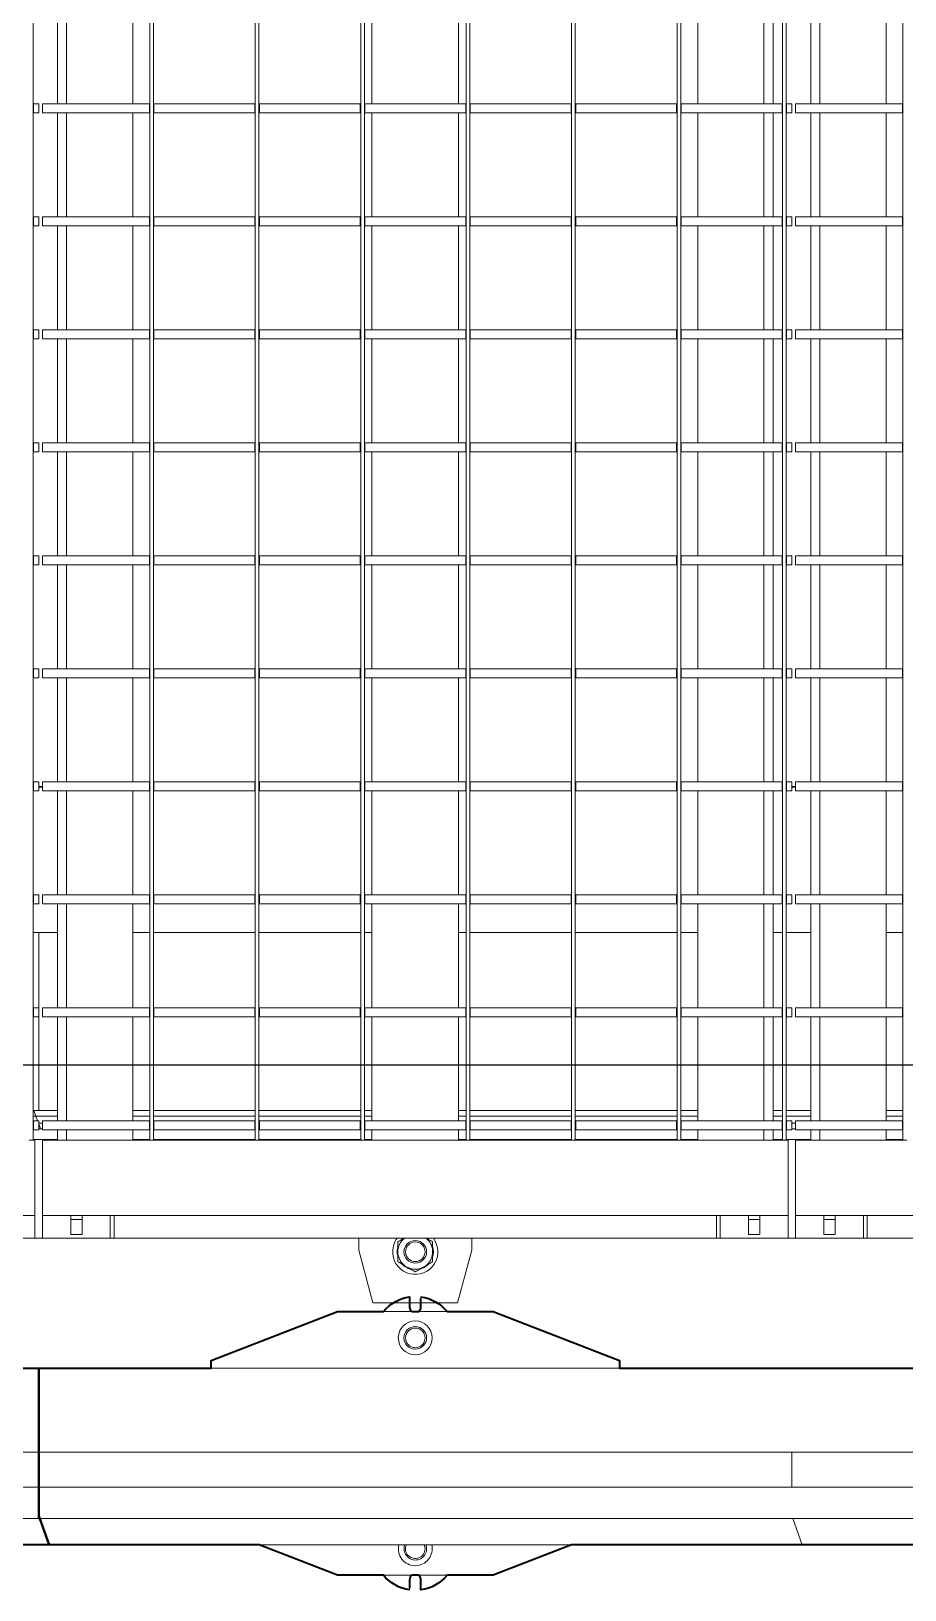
# Model space of a CAD drawing. Extents: x 28911 to 70911, y -59 to 29641.
# Drawn here: x 52763 to 53923, y 19066 to 21135 of the extents above; entities that cross this region are included whole.
import ezdxf

# ---------------------------------------------------------------- set-up
doc = ezdxf.new("R2010")
doc.units = 0
doc.header["$LTSCALE"] = 300
doc.header["$MEASUREMENT"] = 0
doc.linetypes.add('CONTINUA', pattern=[0])
for name, color, linetype, lineweight in [('21 CONTINUA 0.05', 6, 'Continuous', 9), ('22 CONTINUA 0.18', 3, 'Continuous', 18), ('23 CONTINUA 0.35', 4, 'Continuous', 35)]:
    doc.layers.add(name, color=color, linetype=linetype, lineweight=lineweight)

# ---------------------------------------------------------------- blocks, each defined once
blk = doc.blocks.new('A$Cdbd99e87')
at = {"layer": '21 CONTINUA 0.05', "color": 253, "linetype": 'Continuous'}
for p, q in [((1852.5, 1600), (1852.5, -1600)), ((1875, 1586), (1875, 1600)), ((1963, 1586), (1963, 1600)), ((1975, 1586), (1975, 1600)), ((2007.5, 1600), (2007.5, -1600)), ((2012.5, 1600), (2012.5, -1600)), ((2025, 1586), (2025, 1600)), ((2037, 1586), (2037, 1600)), ((2125, 1586), (2125, 1600)), ((2147.5, 1600), (2147.5, -1600)), ((2152.5, 1600), (2152.5, -1600)), ((2287.5, 1600), (2287.5, -1600)), ((2292.5, 1600), (2292.5, -1600)), ((2427.5, 1600), (2427.5, -1600)), ((2432.5, 1600), (2432.5, -1600)), ((2442.5, 1586), (2442.5, 1600)), ((2557.5, 1586), (2557.5, 1600)), ((2567.5, 1600), (2567.5, -1600)), ((2572.5, 1600), (2572.5, -1600)), ((2707.5, 1600), (2707.5, -1600)), ((2712.5, 1600), (2712.5, -1600)), ((2847.5, 1600), (2847.5, -1600)), ((2852.5, 1600), (2852.5, -1600)), ((2875, 1586), (2875, 1600)), ((2963, 1586), (2963, 1600)), ((2975, 1586), (2975, 1600)), ((3007.5, 1600), (3007.5, -1600)), ((1853, 1586), (1852.5, 1586)), ((1852.5, 1574), (1853, 1574)), ((1853, 1586), (1853, 1574)), ((1995, 1586), (1853, 1586)), ((1995, 1574), (1853, 1574)), ((1875, 1436), (1875, 1574)), ((1963, 1436), (1963, 1574)), ((1975, 1436), (1975, 1574)), ((1995, 1586), (1995, 1574)), ((2000, 1585), (1995, 1585)), ((2000, 1577.2), (1995, 1577.2)), ((2007, 1586), (2000, 1586)), ((2000, 1586), (2000, 1574)), ((2007, 1574), (2000, 1574)), ((2007, 1586), (2007, 1574)), ((2007.5, 1586), (2007, 1586)), ((2007, 1574), (2007.5, 1574)), ((2013, 1586), (2012.5, 1586)), ((2012.5, 1574), (2013, 1574)), ((2013, 1586), (2013, 1574)), ((2147, 1586), (2013, 1586)), ((2147, 1574), (2013, 1574)), ((2025, 1436), (2025, 1574)), ((2037, 1436), (2037, 1574)), ((2125, 1436), (2125, 1574)), ((2147, 1586), (2147, 1574)), ((2147.5, 1586), (2147, 1586)), ((2147, 1574), (2147.5, 1574)), ((2153, 1586), (2152.5, 1586)), ((2152.5, 1574), (2153, 1574)), ((2153, 1586), (2153, 1574)), ((2287, 1586), (2153, 1586)), ((2287, 1574), (2153, 1574)), ((2287, 1586), (2287, 1574)), ((2287.5, 1586), (2287, 1586)), ((2287, 1574), (2287.5, 1574)), ((2293, 1586), (2292.5, 1586)), ((2292.5, 1574), (2293, 1574)), ((2293, 1586), (2293, 1574)), ((2427, 1586), (2293, 1586)), ((2427, 1574), (2293, 1574)), ((2427, 1586), (2427, 1574)), ((2427.5, 1586), (2427, 1586)), ((2427, 1574), (2427.5, 1574)), ((2433, 1586), (2432.5, 1586)), ((2432.5, 1574), (2433, 1574)), ((2433, 1586), (2433, 1574)), ((2567, 1586), (2433, 1586)), ((2567, 1574), (2433, 1574)), ((2442.5, 1436), (2442.5, 1574)), ((2557.5, 1436), (2557.5, 1574)), ((2567, 1586), (2567, 1574)), ((2567.5, 1586), (2567, 1586)), ((2567, 1574), (2567.5, 1574)), ((2573, 1586), (2572.5, 1586)), ((2572.5, 1574), (2573, 1574)), ((2573, 1586), (2573, 1574)), ((2707, 1586), (2573, 1586)), ((2707, 1574), (2573, 1574)), ((2707, 1586), (2707, 1574)), ((2707.5, 1586), (2707, 1586)), ((2707, 1574), (2707.5, 1574)), ((2713, 1586), (2712.5, 1586)), ((2712.5, 1574), (2713, 1574)), ((2713, 1586), (2713, 1574)), ((2847, 1586), (2713, 1586)), ((2847, 1574), (2713, 1574)), ((2847, 1586), (2847, 1574)), ((2847.5, 1586), (2847, 1586)), ((2847, 1574), (2847.5, 1574)), ((2853, 1586), (2852.5, 1586)), ((2852.5, 1574), (2853, 1574)), ((2853, 1586), (2853, 1574)), ((2995, 1586), (2853, 1586)), ((2995, 1574), (2853, 1574)), ((2875, 1436), (2875, 1574)), ((2963, 1436), (2963, 1574)), ((2975, 1436), (2975, 1574)), ((2995, 1586), (2995, 1574)), ((2997.6, 1585), (2995, 1585)), ((3000, 1577.2), (2995, 1577.2)), ((2997.6, 1585), (3000, 1578.3)), ((3000, 1585), (2997.6, 1585)), ((3007, 1586), (3000, 1586)), ((3000, 1586), (3000, 1574)), ((3007, 1574), (3000, 1574)), ((3003.6, 1568.1), (3001.5, 1574)), ((3007, 1586), (3007, 1574)), ((3007.5, 1586), (3007, 1586)), ((3007, 1574), (3007.5, 1574)), ((1852.5, 1568.1), (1875, 1568.1)), ((1875, 1560.3), (1852.5, 1560.3)), ((1975, 1568.1), (2007.5, 1568.1)), ((2007.5, 1560.3), (1975, 1560.3)), ((2012.5, 1568.1), (2025, 1568.1)), ((2025, 1560.3), (2012.5, 1560.3)), ((2125, 1568.1), (2147.5, 1568.1)), ((2147.5, 1560.3), (2125, 1560.3)), ((2152.5, 1568.1), (2287.5, 1568.1)), ((2287.5, 1560.3), (2152.5, 1560.3)), ((2292.5, 1568.1), (2427.5, 1568.1)), ((2427.5, 1560.3), (2292.5, 1560.3)), ((2432.5, 1568.1), (2442.5, 1568.1)), ((2442.5, 1560.3), (2432.5, 1560.3)), ((2557.5, 1568.1), (2567.5, 1568.1)), ((2567.5, 1560.3), (2557.5, 1560.3)), ((2572.5, 1568.1), (2707.5, 1568.1)), ((2707.5, 1560.3), (2572.5, 1560.3)), ((2712.5, 1568.1), (2847.5, 1568.1)), ((2847.5, 1560.3), (2712.5, 1560.3)), ((2852.5, 1568.1), (2875, 1568.1)), ((2875, 1560.3), (2852.5, 1560.3)), ((2975, 1568.1), (3003.6, 1568.1)), ((3006.4, 1560.3), (2975, 1560.3)), ((3000, 1560.3), (3000, 1436)), ((3003.6, 1568.1), (3006.4, 1560.3)), ((3003.6, 1568.1), (3007.5, 1568.1)), ((3007.5, 1560.3), (3006.4, 1560.3)), ((1853, 1436), (1852.5, 1436)), ((1853, 1436), (1853, 1424)), ((1995, 1436), (1853, 1436)), ((1995, 1436), (1995, 1424)), ((2000, 1436), (2000, 1424)), ((2007, 1436), (2000, 1436)), ((2007, 1436), (2007, 1424)), ((2007.5, 1436), (2007, 1436)), ((2013, 1436), (2012.5, 1436)), ((2013, 1436), (2013, 1424)), ((2147, 1436), (2013, 1436)), ((2147, 1436), (2147, 1424)), ((2147.5, 1436), (2147, 1436)), ((2153, 1436), (2152.5, 1436)), ((2153, 1436), (2153, 1424)), ((2287, 1436), (2153, 1436)), ((2287, 1436), (2287, 1424)), ((2287.5, 1436), (2287, 1436)), ((2293, 1436), (2292.5, 1436)), ((2293, 1436), (2293, 1424)), ((2427, 1436), (2293, 1436)), ((2427, 1436), (2427, 1424)), ((2427.5, 1436), (2427, 1436)), ((2433, 1436), (2432.5, 1436)), ((2433, 1436), (2433, 1424)), ((2567, 1436), (2433, 1436)), ((2567, 1436), (2567, 1424)), ((2567.5, 1436), (2567, 1436)), ((2573, 1436), (2572.5, 1436)), ((2573, 1436), (2573, 1424)), ((2707, 1436), (2573, 1436)), ((2707, 1436), (2707, 1424)), ((2707.5, 1436), (2707, 1436)), ((2713, 1436), (2712.5, 1436)), ((2713, 1436), (2713, 1424)), ((2847, 1436), (2713, 1436)), ((2847, 1436), (2847, 1424)), ((2847.5, 1436), (2847, 1436)), ((2853, 1436), (2852.5, 1436)), ((2853, 1436), (2853, 1424)), ((2995, 1436), (2853, 1436)), ((2995, 1436), (2995, 1424)), ((3007, 1436), (3000, 1436)), ((3000, 1436), (3000, 1424)), ((3007, 1436), (3007, 1424)), ((3007.5, 1436), (3007, 1436)), ((1852.5, 1424), (1853, 1424)), ((1995, 1424), (1853, 1424)), ((1875, 1286), (1875, 1424)), ((1963, 1286), (1963, 1424)), ((1975, 1286), (1975, 1424)), ((2007, 1424), (2000, 1424)), ((2007, 1424), (2007.5, 1424)), ((2012.5, 1424), (2013, 1424)), ((2147, 1424), (2013, 1424)), ((2025, 1286), (2025, 1424)), ((2037, 1286), (2037, 1424)), ((2125, 1286), (2125, 1424)), ((2147, 1424), (2147.5, 1424)), ((2152.5, 1424), (2153, 1424)), ((2287, 1424), (2153, 1424)), ((2287, 1424), (2287.5, 1424)), ((2292.5, 1424), (2293, 1424)), ((2427, 1424), (2293, 1424)), ((2427, 1424), (2427.5, 1424)), ((2432.5, 1424), (2433, 1424)), ((2567, 1424), (2433, 1424)), ((2442.5, 1286), (2442.5, 1424)), ((2557.5, 1286), (2557.5, 1424)), ((2567, 1424), (2567.5, 1424)), ((2572.5, 1424), (2573, 1424)), ((2707, 1424), (2573, 1424)), ((2707, 1424), (2707.5, 1424)), ((2712.5, 1424), (2713, 1424)), ((2847, 1424), (2713, 1424)), ((2847, 1424), (2847.5, 1424)), ((2852.5, 1424), (2853, 1424)), ((2995, 1424), (2853, 1424)), ((2875, 1286), (2875, 1424)), ((2963, 1286), (2963, 1424)), ((2975, 1286), (2975, 1424)), ((3007, 1424), (3000, 1424)), ((3000, 1424), (3000, 1329.2)), ((3007, 1424), (3007.5, 1424)), ((3000, 1329.2), (3000, 1324)), ((1852.5, 1324), (1875, 1324)), ((1975, 1324), (2007.5, 1324)), ((2012.5, 1324), (2025, 1324)), ((2125, 1324), (2147.5, 1324)), ((2152.5, 1324), (2287.5, 1324)), ((2292.5, 1324), (2427.5, 1324)), ((2432.5, 1324), (2442.5, 1324)), ((2557.5, 1324), (2567.5, 1324)), ((2572.5, 1324), (2707.5, 1324)), ((2712.5, 1324), (2847.5, 1324)), ((2852.5, 1324), (2875, 1324)), ((2975, 1324), (3000, 1324)), ((3000, 1324), (3007.5, 1324)), ((1853, 1286), (1852.5, 1286)), ((1853, 1286), (1853, 1274)), ((1995, 1286), (1853, 1286)), ((1995, 1286), (1995, 1274)), ((2000, 1286), (2000, 1274)), ((2007, 1286), (2000, 1286)), ((2007, 1286), (2007, 1274)), ((2007.5, 1286), (2007, 1286)), ((2013, 1286), (2012.5, 1286)), ((2013, 1286), (2013, 1274)), ((2147, 1286), (2013, 1286)), ((2147, 1286), (2147, 1274)), ((2147.5, 1286), (2147, 1286)), ((2153, 1286), (2152.5, 1286)), ((2153, 1286), (2153, 1274)), ((2287, 1286), (2153, 1286)), ((2287, 1286), (2287, 1274)), ((2287.5, 1286), (2287, 1286)), ((2293, 1286), (2292.5, 1286)), ((2293, 1286), (2293, 1274)), ((2427, 1286), (2293, 1286)), ((2427, 1286), (2427, 1274)), ((2427.5, 1286), (2427, 1286)), ((2433, 1286), (2432.5, 1286)), ((2433, 1286), (2433, 1274)), ((2567, 1286), (2433, 1286)), ((2567, 1286), (2567, 1274)), ((2567.5, 1286), (2567, 1286)), ((2573, 1286), (2572.5, 1286)), ((2573, 1286), (2573, 1274)), ((2707, 1286), (2573, 1286)), ((2707, 1286), (2707, 1274)), ((2707.5, 1286), (2707, 1286)), ((2713, 1286), (2712.5, 1286)), ((2713, 1286), (2713, 1274)), ((2847, 1286), (2713, 1286)), ((2847, 1286), (2847, 1274)), ((2847.5, 1286), (2847, 1286)), ((2853, 1286), (2852.5, 1286)), ((2853, 1286), (2853, 1274)), ((2995, 1286), (2853, 1286)), ((2995, 1286), (2995, 1274)), ((3007, 1286), (3000, 1286)), ((3000, 1286), (3000, 1274)), ((3007, 1286), (3007, 1274)), ((3007.5, 1286), (3007, 1286)), ((1852.5, 1274), (1853, 1274)), ((1995, 1274), (1853, 1274)), ((1875, 1136), (1875, 1274)), ((1963, 1136), (1963, 1274)), ((1975, 1136), (1975, 1274)), ((2007, 1274), (2000, 1274)), ((2007, 1274), (2007.5, 1274)), ((2012.5, 1274), (2013, 1274)), ((2147, 1274), (2013, 1274)), ((2025, 1136), (2025, 1274)), ((2037, 1136), (2037, 1274)), ((2125, 1136), (2125, 1274)), ((2147, 1274), (2147.5, 1274)), ((2152.5, 1274), (2153, 1274)), ((2287, 1274), (2153, 1274)), ((2287, 1274), (2287.5, 1274)), ((2292.5, 1274), (2293, 1274)), ((2427, 1274), (2293, 1274)), ((2427, 1274), (2427.5, 1274)), ((2432.5, 1274), (2433, 1274)), ((2567, 1274), (2433, 1274)), ((2442.5, 1136), (2442.5, 1274)), ((2557.5, 1136), (2557.5, 1274)), ((2567, 1274), (2567.5, 1274)), ((2572.5, 1274), (2573, 1274)), ((2707, 1274), (2573, 1274)), ((2707, 1274), (2707.5, 1274)), ((2712.5, 1274), (2713, 1274)), ((2847, 1274), (2713, 1274)), ((2847, 1274), (2847.5, 1274)), ((2852.5, 1274), (2853, 1274)), ((2995, 1274), (2853, 1274)), ((2875, 1136), (2875, 1274)), ((2963, 1136), (2963, 1274)), ((2975, 1136), (2975, 1274)), ((3007, 1274), (3000, 1274)), ((3007, 1274), (3007.5, 1274)), ((1853, 1136), (1852.5, 1136)), ((1852.5, 1124), (1853, 1124)), ((1853, 1136), (1853, 1124)), ((1995, 1136), (1853, 1136)), ((1995, 1124), (1853, 1124)), ((1875, 986), (1875, 1124)), ((1963, 986), (1963, 1124)), ((1975, 986), (1975, 1124)), ((1995, 1136), (1995, 1124)), ((1995, 1131), (2000, 1131)), ((1995, 1130.5), (2000, 1130.5)), ((1995, 1130.3), (2000, 1130.3)), ((2000, 1136), (2000, 1124)), ((2007, 1136), (2000, 1136)), ((2007, 1124), (2000, 1124)), ((2007, 1136), (2007, 1124)), ((2007.5, 1136), (2007, 1136)), ((2007, 1124), (2007.5, 1124)), ((2013, 1136), (2012.5, 1136)), ((2012.5, 1124), (2013, 1124)), ((2013, 1136), (2013, 1124)), ((2147, 1136), (2013, 1136)), ((2147, 1124), (2013, 1124)), ((2025, 986), (2025, 1124)), ((2037, 986), (2037, 1124)), ((2125, 986), (2125, 1124)), ((2147, 1136), (2147, 1124)), ((2147.5, 1136), (2147, 1136)), ((2147, 1124), (2147.5, 1124)), ((2153, 1136), (2152.5, 1136)), ((2152.5, 1124), (2153, 1124)), ((2153, 1136), (2153, 1124)), ((2287, 1136), (2153, 1136)), ((2287, 1124), (2153, 1124)), ((2287, 1136), (2287, 1124)), ((2287.5, 1136), (2287, 1136)), ((2287, 1124), (2287.5, 1124)), ((2293, 1136), (2292.5, 1136)), ((2292.5, 1124), (2293, 1124)), ((2293, 1136), (2293, 1124)), ((2427, 1136), (2293, 1136)), ((2427, 1124), (2293, 1124)), ((2427, 1136), (2427, 1124)), ((2427.5, 1136), (2427, 1136)), ((2427, 1124), (2427.5, 1124)), ((2433, 1136), (2432.5, 1136)), ((2432.5, 1124), (2433, 1124)), ((2433, 1136), (2433, 1124)), ((2567, 1136), (2433, 1136)), ((2567, 1124), (2433, 1124)), ((2442.5, 986), (2442.5, 1124)), ((2557.5, 986), (2557.5, 1124)), ((2567, 1136), (2567, 1124)), ((2567.5, 1136), (2567, 1136)), ((2567, 1124), (2567.5, 1124)), ((2573, 1136), (2572.5, 1136)), ((2572.5, 1124), (2573, 1124)), ((2573, 1136), (2573, 1124)), ((2707, 1136), (2573, 1136)), ((2707, 1124), (2573, 1124)), ((2707, 1136), (2707, 1124)), ((2707.5, 1136), (2707, 1136)), ((2707, 1124), (2707.5, 1124)), ((2713, 1136), (2712.5, 1136)), ((2712.5, 1124), (2713, 1124)), ((2713, 1136), (2713, 1124)), ((2847, 1136), (2713, 1136)), ((2847, 1124), (2713, 1124)), ((2847, 1136), (2847, 1124)), ((2847.5, 1136), (2847, 1136)), ((2847, 1124), (2847.5, 1124)), ((2853, 1136), (2852.5, 1136)), ((2852.5, 1124), (2853, 1124)), ((2853, 1136), (2853, 1124)), ((2995, 1136), (2853, 1136)), ((2995, 1124), (2853, 1124)), ((2875, 986), (2875, 1124)), ((2963, 986), (2963, 1124)), ((2975, 986), (2975, 1124)), ((2995, 1136), (2995, 1124)), ((2995, 1131), (3000, 1131)), ((2995, 1130.5), (3000, 1130.5)), ((2995, 1130.3), (3000, 1130.3)), ((3007, 1136), (3000, 1136)), ((3000, 1136), (3000, 1124)), ((3007, 1124), (3000, 1124)), ((3007, 1136), (3007, 1124)), ((3007.5, 1136), (3007, 1136)), ((3007, 1124), (3007.5, 1124)), ((1853, 986), (1852.5, 986)), ((1852.5, 974), (1853, 974)), ((1853, 986), (1853, 974)), ((1995, 986), (1853, 986)), ((1995, 974), (1853, 974)), ((1875, 836), (1875, 974)), ((1963, 836), (1963, 974)), ((1975, 836), (1975, 974)), ((1995, 986), (1995, 974)), ((2000, 986), (2000, 974)), ((2007, 986), (2000, 986)), ((2007, 974), (2000, 974)), ((2007, 986), (2007, 974)), ((2007.5, 986), (2007, 986)), ((2007, 974), (2007.5, 974)), ((2013, 986), (2012.5, 986)), ((2012.5, 974), (2013, 974)), ((2013, 986), (2013, 974)), ((2147, 986), (2013, 986)), ((2147, 974), (2013, 974)), ((2025, 836), (2025, 974)), ((2037, 836), (2037, 974)), ((2125, 836), (2125, 974)), ((2147, 986), (2147, 974)), ((2147.5, 986), (2147, 986)), ((2147, 974), (2147.5, 974)), ((2153, 986), (2152.5, 986)), ((2152.5, 974), (2153, 974)), ((2153, 986), (2153, 974)), ((2287, 986), (2153, 986)), ((2287, 974), (2153, 974)), ((2287, 986), (2287, 974)), ((2287.5, 986), (2287, 986)), ((2287, 974), (2287.5, 974)), ((2293, 986), (2292.5, 986)), ((2292.5, 974), (2293, 974)), ((2293, 986), (2293, 974)), ((2427, 986), (2293, 986)), ((2427, 974), (2293, 974)), ((2427, 986), (2427, 974)), ((2427.5, 986), (2427, 986)), ((2427, 974), (2427.5, 974)), ((2433, 986), (2432.5, 986)), ((2432.5, 974), (2433, 974)), ((2433, 986), (2433, 974)), ((2567, 986), (2433, 986)), ((2567, 974), (2433, 974)), ((2442.5, 836), (2442.5, 974)), ((2557.5, 836), (2557.5, 974)), ((2567, 986), (2567, 974)), ((2567.5, 986), (2567, 986)), ((2567, 974), (2567.5, 974)), ((2573, 986), (2572.5, 986)), ((2572.5, 974), (2573, 974)), ((2573, 986), (2573, 974)), ((2707, 986), (2573, 986)), ((2707, 974), (2573, 974)), ((2707, 986), (2707, 974)), ((2707.5, 986), (2707, 986)), ((2707, 974), (2707.5, 974)), ((2713, 986), (2712.5, 986)), ((2712.5, 974), (2713, 974)), ((2713, 986), (2713, 974)), ((2847, 986), (2713, 986)), ((2847, 974), (2713, 974)), ((2847, 986), (2847, 974)), ((2847.5, 986), (2847, 986)), ((2847, 974), (2847.5, 974)), ((2853, 986), (2852.5, 986)), ((2852.5, 974), (2853, 974)), ((2853, 986), (2853, 974)), ((2995, 986), (2853, 986)), ((2995, 974), (2853, 974)), ((2875, 836), (2875, 974)), ((2963, 836), (2963, 974)), ((2975, 836), (2975, 974)), ((2995, 986), (2995, 974)), ((3000, 986), (3000, 974)), ((3007, 986), (3000, 986)), ((3007, 974), (3000, 974)), ((3007, 986), (3007, 974)), ((3007.5, 986), (3007, 986)), ((3007, 974), (3007.5, 974)), ((1853, 836), (1852.5, 836)), ((1853, 836), (1853, 824)), ((1995, 836), (1853, 836)), ((1995, 836), (1995, 824)), ((2007, 836), (2000, 836)), ((2000, 836), (2000, 824)), ((2007, 836), (2007, 824)), ((2007.5, 836), (2007, 836)), ((2013, 836), (2012.5, 836)), ((2013, 836), (2013, 824)), ((2147, 836), (2013, 836)), ((2147, 836), (2147, 824)), ((2147.5, 836), (2147, 836)), ((2153, 836), (2152.5, 836)), ((2153, 836), (2153, 824)), ((2287, 836), (2153, 836)), ((2287, 836), (2287, 824)), ((2287.5, 836), (2287, 836)), ((2293, 836), (2292.5, 836)), ((2293, 836), (2293, 824)), ((2427, 836), (2293, 836)), ((2427, 836), (2427, 824)), ((2427.5, 836), (2427, 836)), ((2433, 836), (2432.5, 836)), ((2433, 836), (2433, 824)), ((2567, 836), (2433, 836)), ((2567, 836), (2567, 824)), ((2567.5, 836), (2567, 836)), ((2573, 836), (2572.5, 836)), ((2573, 836), (2573, 824)), ((2707, 836), (2573, 836)), ((2707, 836), (2707, 824)), ((2707.5, 836), (2707, 836)), ((2713, 836), (2712.5, 836)), ((2713, 836), (2713, 824)), ((2847, 836), (2713, 836)), ((2847, 836), (2847, 824)), ((2847.5, 836), (2847, 836)), ((2853, 836), (2852.5, 836)), ((2853, 836), (2853, 824)), ((2995, 836), (2853, 836)), ((2995, 836), (2995, 824)), ((3000, 836), (3000, 824)), ((3007, 836), (3000, 836)), ((3007, 836), (3007, 824)), ((3007.5, 836), (3007, 836)), ((1852.5, 824), (1853, 824)), ((1995, 824), (1853, 824)), ((1875, 686), (1875, 824)), ((1963, 686), (1963, 824)), ((1975, 686), (1975, 824)), ((2007, 824), (2000, 824)), ((2007, 824), (2007.5, 824)), ((2012.5, 824), (2013, 824)), ((2147, 824), (2013, 824)), ((2025, 686), (2025, 824)), ((2037, 686), (2037, 824)), ((2125, 686), (2125, 824)), ((2147, 824), (2147.5, 824)), ((2152.5, 824), (2153, 824)), ((2287, 824), (2153, 824)), ((2287, 824), (2287.5, 824)), ((2292.5, 824), (2293, 824)), ((2427, 824), (2293, 824)), ((2427, 824), (2427.5, 824)), ((2432.5, 824), (2433, 824)), ((2567, 824), (2433, 824)), ((2442.5, 686), (2442.5, 824)), ((2557.5, 686), (2557.5, 824)), ((2567, 824), (2567.5, 824)), ((2572.5, 824), (2573, 824)), ((2707, 824), (2573, 824)), ((2707, 824), (2707.5, 824)), ((2712.5, 824), (2713, 824)), ((2847, 824), (2713, 824)), ((2847, 824), (2847.5, 824)), ((2852.5, 824), (2853, 824)), ((2995, 824), (2853, 824)), ((2875, 686), (2875, 824)), ((2963, 686), (2963, 824)), ((2975, 686), (2975, 824)), ((3007, 824), (3000, 824)), ((3007, 824), (3007.5, 824)), ((1853, 686), (1852.5, 686)), ((1853, 686), (1853, 674)), ((1995, 686), (1853, 686)), ((1995, 686), (1995, 674)), ((2000, 686), (2000, 674)), ((2007, 686), (2000, 686)), ((2007, 686), (2007, 674)), ((2007.5, 686), (2007, 686)), ((2013, 686), (2012.5, 686)), ((2013, 686), (2013, 674)), ((2147, 686), (2013, 686)), ((2147, 686), (2147, 674)), ((2147.5, 686), (2147, 686)), ((2153, 686), (2152.5, 686)), ((2153, 686), (2153, 674)), ((2287, 686), (2153, 686)), ((2287, 686), (2287, 674)), ((2287.5, 686), (2287, 686)), ((2293, 686), (2292.5, 686)), ((2293, 686), (2293, 674)), ((2427, 686), (2293, 686)), ((2427, 686), (2427, 674)), ((2427.5, 686), (2427, 686)), ((2433, 686), (2432.5, 686)), ((2433, 686), (2433, 674)), ((2567, 686), (2433, 686)), ((2567, 686), (2567, 674)), ((2567.5, 686), (2567, 686)), ((2573, 686), (2572.5, 686)), ((2573, 686), (2573, 674)), ((2707, 686), (2573, 686)), ((2707, 686), (2707, 674)), ((2707.5, 686), (2707, 686)), ((2713, 686), (2712.5, 686)), ((2713, 686), (2713, 674)), ((2847, 686), (2713, 686)), ((2847, 686), (2847, 674)), ((2847.5, 686), (2847, 686)), ((2853, 686), (2852.5, 686)), ((2853, 686), (2853, 674)), ((2995, 686), (2853, 686)), ((2995, 686), (2995, 674)), ((3007, 686), (3000, 686)), ((3000, 686), (3000, 674)), ((3007, 686), (3007, 674)), ((3007.5, 686), (3007, 686)), ((1852.5, 674), (1853, 674)), ((1995, 674), (1853, 674)), ((1875, 536), (1875, 674)), ((1963, 536), (1963, 674)), ((1975, 536), (1975, 674)), ((2007, 674), (2000, 674)), ((2007, 674), (2007.5, 674)), ((2012.5, 674), (2013, 674)), ((2147, 674), (2013, 674)), ((2025, 536), (2025, 674)), ((2037, 536), (2037, 674)), ((2125, 536), (2125, 674)), ((2147, 674), (2147.5, 674)), ((2152.5, 674), (2153, 674)), ((2287, 674), (2153, 674)), ((2287, 674), (2287.5, 674)), ((2292.5, 674), (2293, 674)), ((2427, 674), (2293, 674)), ((2427, 674), (2427.5, 674)), ((2432.5, 674), (2433, 674)), ((2567, 674), (2433, 674)), ((2442.5, 536), (2442.5, 674)), ((2557.5, 536), (2557.5, 674)), ((2567, 674), (2567.5, 674)), ((2572.5, 674), (2573, 674)), ((2707, 674), (2573, 674)), ((2707, 674), (2707.5, 674)), ((2712.5, 674), (2713, 674)), ((2847, 674), (2713, 674)), ((2847, 674), (2847.5, 674)), ((2852.5, 674), (2853, 674)), ((2995, 674), (2853, 674)), ((2875, 536), (2875, 674)), ((2963, 536), (2963, 674)), ((2975, 536), (2975, 674)), ((3007, 674), (3000, 674)), ((3007, 674), (3007.5, 674)), ((1853, 536), (1852.5, 536)), ((1852.5, 524), (1853, 524)), ((1853, 536), (1853, 524)), ((1995, 536), (1853, 536)), ((1995, 524), (1853, 524)), ((1875, 386), (1875, 524)), ((1963, 386), (1963, 524)), ((1975, 386), (1975, 524)), ((1995, 536), (1995, 524)), ((2007, 536), (2000, 536)), ((2000, 536), (2000, 524)), ((2007, 524), (2000, 524)), ((2007, 536), (2007, 524)), ((2007.5, 536), (2007, 536)), ((2007, 524), (2007.5, 524)), ((2013, 536), (2012.5, 536)), ((2012.5, 524), (2013, 524)), ((2013, 536), (2013, 524)), ((2147, 536), (2013, 536)), ((2147, 524), (2013, 524)), ((2025, 386), (2025, 524)), ((2037, 386), (2037, 524)), ((2125, 386), (2125, 524)), ((2147, 536), (2147, 524)), ((2147.5, 536), (2147, 536)), ((2147, 524), (2147.5, 524)), ((2153, 536), (2152.5, 536)), ((2152.5, 524), (2153, 524)), ((2153, 536), (2153, 524)), ((2287, 536), (2153, 536)), ((2287, 524), (2153, 524)), ((2287, 536), (2287, 524)), ((2287.5, 536), (2287, 536)), ((2287, 524), (2287.5, 524)), ((2293, 536), (2292.5, 536)), ((2292.5, 524), (2293, 524)), ((2293, 536), (2293, 524)), ((2427, 536), (2293, 536)), ((2427, 524), (2293, 524)), ((2427, 536), (2427, 524)), ((2427.5, 536), (2427, 536)), ((2427, 524), (2427.5, 524)), ((2433, 536), (2432.5, 536)), ((2432.5, 524), (2433, 524)), ((2433, 536), (2433, 524)), ((2567, 536), (2433, 536)), ((2567, 524), (2433, 524)), ((2442.5, 386), (2442.5, 524)), ((2557.5, 386), (2557.5, 524)), ((2567, 536), (2567, 524)), ((2567.5, 536), (2567, 536)), ((2567, 524), (2567.5, 524)), ((2573, 536), (2572.5, 536)), ((2572.5, 524), (2573, 524)), ((2573, 536), (2573, 524)), ((2707, 536), (2573, 536)), ((2707, 524), (2573, 524)), ((2707, 536), (2707, 524)), ((2707.5, 536), (2707, 536)), ((2707, 524), (2707.5, 524)), ((2713, 536), (2712.5, 536)), ((2712.5, 524), (2713, 524)), ((2713, 536), (2713, 524)), ((2847, 536), (2713, 536)), ((2847, 524), (2713, 524)), ((2847, 536), (2847, 524)), ((2847.5, 536), (2847, 536)), ((2847, 524), (2847.5, 524)), ((2853, 536), (2852.5, 536)), ((2852.5, 524), (2853, 524)), ((2853, 536), (2853, 524)), ((2995, 536), (2853, 536)), ((2995, 524), (2853, 524)), ((2875, 386), (2875, 524)), ((2963, 386), (2963, 524)), ((2975, 386), (2975, 524)), ((2995, 536), (2995, 524)), ((3007, 536), (3000, 536)), ((3000, 536), (3000, 524)), ((3007, 524), (3000, 524)), ((3007, 536), (3007, 524)), ((3007.5, 536), (3007, 536)), ((3007, 524), (3007.5, 524)), ((1853, 386), (1852.5, 386)), ((1852.5, 374), (1853, 374)), ((1853, 386), (1853, 374)), ((1995, 386), (1853, 386)), ((1995, 374), (1853, 374)), ((1875, 236), (1875, 374)), ((1963, 236), (1963, 374)), ((1975, 236), (1975, 374)), ((1995, 386), (1995, 374)), ((2007, 386), (2000, 386)), ((2000, 386), (2000, 374)), ((2007, 374), (2000, 374)), ((2007, 386), (2007, 374)), ((2007.5, 386), (2007, 386)), ((2007, 374), (2007.5, 374)), ((2013, 386), (2012.5, 386)), ((2012.5, 374), (2013, 374)), ((2013, 386), (2013, 374)), ((2147, 386), (2013, 386)), ((2147, 374), (2013, 374)), ((2025, 236), (2025, 374)), ((2037, 236), (2037, 374)), ((2125, 236), (2125, 374)), ((2147, 386), (2147, 374)), ((2147.5, 386), (2147, 386)), ((2147, 374), (2147.5, 374)), ((2153, 386), (2152.5, 386)), ((2152.5, 374), (2153, 374)), ((2153, 386), (2153, 374)), ((2287, 386), (2153, 386)), ((2287, 374), (2153, 374)), ((2287, 386), (2287, 374)), ((2287.5, 386), (2287, 386)), ((2287, 374), (2287.5, 374)), ((2293, 386), (2292.5, 386)), ((2292.5, 374), (2293, 374)), ((2293, 386), (2293, 374)), ((2427, 386), (2293, 386)), ((2427, 374), (2293, 374)), ((2427, 386), (2427, 374)), ((2427.5, 386), (2427, 386)), ((2427, 374), (2427.5, 374)), ((2433, 386), (2432.5, 386)), ((2432.5, 374), (2433, 374)), ((2433, 386), (2433, 374)), ((2567, 386), (2433, 386)), ((2567, 374), (2433, 374)), ((2442.5, 236), (2442.5, 374)), ((2557.5, 236), (2557.5, 374)), ((2567, 386), (2567, 374)), ((2567.5, 386), (2567, 386)), ((2567, 374), (2567.5, 374)), ((2573, 386), (2572.5, 386)), ((2572.5, 374), (2573, 374)), ((2573, 386), (2573, 374)), ((2707, 386), (2573, 386)), ((2707, 374), (2573, 374)), ((2707, 386), (2707, 374)), ((2707.5, 386), (2707, 386)), ((2707, 374), (2707.5, 374)), ((2713, 386), (2712.5, 386)), ((2712.5, 374), (2713, 374)), ((2713, 386), (2713, 374)), ((2847, 386), (2713, 386)), ((2847, 374), (2713, 374)), ((2847, 386), (2847, 374)), ((2847.5, 386), (2847, 386)), ((2847, 374), (2847.5, 374)), ((2853, 386), (2852.5, 386)), ((2852.5, 374), (2853, 374)), ((2853, 386), (2853, 374)), ((2995, 386), (2853, 386)), ((2995, 374), (2853, 374)), ((2875, 236), (2875, 374)), ((2963, 236), (2963, 374)), ((2975, 236), (2975, 374)), ((2995, 386), (2995, 374)), ((3000, 386), (3000, 374)), ((3007, 386), (3000, 386)), ((3007, 374), (3000, 374)), ((3007, 386), (3007, 374)), ((3007.5, 386), (3007, 386)), ((3007, 374), (3007.5, 374)), ((1853, 236), (1852.5, 236)), ((1853, 236), (1853, 224)), ((1995, 236), (1853, 236)), ((1995, 236), (1995, 224)), ((2007, 236), (2000, 236)), ((2000, 236), (2000, 224)), ((2007, 236), (2007, 224)), ((2007.5, 236), (2007, 236)), ((2013, 236), (2012.5, 236)), ((2013, 236), (2013, 224)), ((2147, 236), (2013, 236)), ((2147, 236), (2147, 224)), ((2147.5, 236), (2147, 236)), ((2153, 236), (2152.5, 236)), ((2153, 236), (2153, 224)), ((2287, 236), (2153, 236)), ((2287, 236), (2287, 224)), ((2287.5, 236), (2287, 236)), ((2293, 236), (2292.5, 236)), ((2293, 236), (2293, 224)), ((2427, 236), (2293, 236)), ((2427, 236), (2427, 224)), ((2427.5, 236), (2427, 236)), ((2433, 236), (2432.5, 236)), ((2433, 236), (2433, 224)), ((2567, 236), (2433, 236)), ((2567, 236), (2567, 224)), ((2567.5, 236), (2567, 236)), ((2573, 236), (2572.5, 236)), ((2573, 236), (2573, 224)), ((2707, 236), (2573, 236)), ((2707, 236), (2707, 224)), ((2707.5, 236), (2707, 236)), ((2713, 236), (2712.5, 236)), ((2713, 236), (2713, 224)), ((2847, 236), (2713, 236)), ((2847, 236), (2847, 224)), ((2847.5, 236), (2847, 236)), ((2853, 236), (2852.5, 236)), ((2853, 236), (2853, 224)), ((2995, 236), (2853, 236)), ((2995, 236), (2995, 224)), ((3007, 236), (3000, 236)), ((3000, 236), (3000, 224)), ((3007, 236), (3007, 224)), ((3007.5, 236), (3007, 236)), ((1852.5, 224), (1853, 224)), ((1995, 224), (1853, 224)), ((1875, 86), (1875, 224)), ((1963, 86), (1963, 224)), ((1975, 86), (1975, 224)), ((2007, 224), (2000, 224)), ((2007, 224), (2007.5, 224)), ((2012.5, 224), (2013, 224)), ((2147, 224), (2013, 224)), ((2025, 86), (2025, 224)), ((2037, 86), (2037, 224)), ((2125, 86), (2125, 224)), ((2147, 224), (2147.5, 224)), ((2152.5, 224), (2153, 224)), ((2287, 224), (2153, 224)), ((2287, 224), (2287.5, 224)), ((2292.5, 224), (2293, 224)), ((2427, 224), (2293, 224)), ((2427, 224), (2427.5, 224)), ((2432.5, 224), (2433, 224)), ((2567, 224), (2433, 224)), ((2442.5, 86), (2442.5, 224)), ((2557.5, 86), (2557.5, 224)), ((2567, 224), (2567.5, 224)), ((2572.5, 224), (2573, 224)), ((2707, 224), (2573, 224)), ((2707, 224), (2707.5, 224)), ((2712.5, 224), (2713, 224)), ((2847, 224), (2713, 224)), ((2847, 224), (2847.5, 224)), ((2852.5, 224), (2853, 224)), ((2995, 224), (2853, 224)), ((2875, 86), (2875, 224)), ((2963, 86), (2963, 224)), ((2975, 86), (2975, 224)), ((3007, 224), (3000, 224)), ((3007, 224), (3007.5, 224))]:
    blk.add_line(p, q, dxfattribs=at)
at = {"layer": '22 CONTINUA 0.18', "color": 7, "linetype": 'Continuous'}
for p, q in [((2425, 1746), (2443.8, 1816)), ((2443.8, 1816), (2556.2, 1816)), ((2556.2, 1816), (2575, 1746)), ((2486.7, 1766.9), (2490.3, 1769)), ((2509.7, 1769), (2513.3, 1766.9)), ((2425, 1730), (2425, 1746)), ((2477, 1745.9), (2477, 1750.1)), ((2523, 1750.1), (2523, 1745.9)), ((2575, 1746), (2575, 1730)), ((1900, 1730), (1100, 1730)), ((1905, 1730), (1900, 1730)), ((1900, 1730), (1900, 1700)), ((1905, 1700), (1905, 1730)), ((1905, 1730), (1995, 1730)), ((1957.5, 1725), (1942.5, 1725)), ((1942.5, 1705), (1942.5, 1725)), ((1957.5, 1705), (1957.5, 1725)), ((1995, 1730), (1995, 1700)), ((2005, 1730), (1995, 1730)), ((2005, 1700), (2005, 1730)), ((2005, 1730), (2095, 1730)), ((2042.5, 1705), (2042.5, 1725)), ((2042.5, 1725), (2057.5, 1725)), ((2057.5, 1705), (2057.5, 1725)), ((2095, 1730), (2095, 1700)), ((2100, 1730), (2095, 1730)), ((2900, 1730), (2100, 1730)), ((2100, 1700), (2100, 1730)), ((2517.1, 1731.1), (2515.9, 1730)), ((2905, 1730), (2900, 1730)), ((2900, 1730), (2900, 1700)), ((2905, 1700), (2905, 1730)), ((2905, 1730), (2995, 1730)), ((2957.5, 1725), (2942.5, 1725)), ((2942.5, 1705), (2942.5, 1725)), ((2957.5, 1705), (2957.5, 1725)), ((2995, 1730), (2995, 1700)), ((3005, 1730), (2995, 1730)), ((3005, 1700), (3005, 1730)), ((3005, 1730), (3095, 1730)), ((1995, 1700), (1005, 1700)), ((1957.5, 1705), (1942.5, 1705)), ((1942.5, 1700), (1942.5, 1705)), ((1957.5, 1700), (1942.5, 1700)), ((1957.5, 1700), (1957.5, 1705)), ((1995, 1700), (1995, 1692.9)), ((2995, 1700), (2005, 1700)), ((2005, 1700), (2005, 1692.9)), ((2042.5, 1705), (2057.5, 1705)), ((2042.5, 1700), (2042.5, 1705)), ((2042.5, 1700), (2057.5, 1700)), ((2057.5, 1700), (2057.5, 1705)), ((2957.5, 1705), (2942.5, 1705)), ((2942.5, 1700), (2942.5, 1705)), ((2957.5, 1700), (2942.5, 1700)), ((2957.5, 1700), (2957.5, 1705)), ((2995, 1700), (2995, 1692.9)), ((3995, 1700), (3005, 1700)), ((3005, 1700), (3005, 1692.9)), ((1995, 1692.9), (1995, 1607.1)), ((2005, 1692.9), (2005, 1607.1)), ((2995, 1692.9), (2995, 1607.1)), ((3005, 1692.9), (3005, 1607.1))]:
    blk.add_line(p, q, dxfattribs=at)
at = {"layer": '22 CONTINUA 0.18', "color": 253, "linetype": 'Continuous'}
for p, q in [((1847.5, 1600), (1852.5, 1600)), ((1916.7, 1600), (1852.5, 1600)), ((1875, 1599), (1852.5, 1599)), ((1939.4, 1600), (1916.7, 1600)), ((1963, 1600), (1939.4, 1600)), ((1995, 1600), (1963, 1600)), ((1975, 1599), (2007.5, 1599)), ((1995, 1607.1), (1995, 1600)), ((2005, 1607.1), (2005, 1600)), ((2007.5, 1600), (2005, 1600)), ((2007.5, 1600), (2012.5, 1600)), ((2037, 1600), (2012.5, 1600)), ((2012.5, 1599), (2025, 1599)), ((2037, 1600), (2060.6, 1600)), ((2060.6, 1600), (2083.3, 1600)), ((2147.5, 1600), (2083.3, 1600)), ((2147.5, 1599), (2125, 1599)), ((2147.5, 1600), (2152.5, 1600)), ((2287.5, 1600), (2152.5, 1600)), ((2287.5, 1599), (2152.5, 1599)), ((2287.5, 1600), (2292.5, 1600)), ((2427.5, 1600), (2292.5, 1600)), ((2427.5, 1599), (2292.5, 1599)), ((2427.5, 1600), (2432.5, 1600)), ((2477.2, 1600), (2432.5, 1600)), ((2442.5, 1599), (2432.5, 1599)), ((2477.2, 1600), (2522.8, 1600)), ((2567.5, 1600), (2522.8, 1600)), ((2567.5, 1599), (2557.5, 1599)), ((2567.5, 1600), (2572.5, 1600)), ((2707.5, 1600), (2572.5, 1600)), ((2707.5, 1599), (2572.5, 1599)), ((2707.5, 1600), (2712.5, 1600)), ((2847.5, 1600), (2712.5, 1600)), ((2847.5, 1599), (2712.5, 1599)), ((2847.5, 1600), (2852.5, 1600)), ((2916.7, 1600), (2852.5, 1600)), ((2875, 1599), (2852.5, 1599)), ((2939.4, 1600), (2916.7, 1600)), ((2963, 1600), (2939.4, 1600)), ((2995, 1600), (2963, 1600)), ((2975, 1599), (3007.5, 1599)), ((2995, 1607.1), (2995, 1600)), ((3005, 1607.1), (3005, 1600)), ((3007.5, 1600), (3005, 1600)), ((3007.5, 1600), (3012.5, 1600))]:
    blk.add_line(p, q, dxfattribs=at)
at = {"layer": '22 CONTINUA 0.18', "color": 7, "linetype": 'Continuous', "flags": 128}
for points in [[(2523.2, 1754.3), (2523.3, 1753.6), (2523.8, 1750.7)], [(2484.1, 1730), (2483.1, 1731), (2482.9, 1731.2)]]:
    blk.add_lwpolyline(points, dxfattribs=at)
at = {"layer": '22 CONTINUA 0.18', "color": 7, "linetype": 'Continuous'}
for radius in [15, 13]:
    blk.add_circle((2500, 1748), radius, dxfattribs=at)
for radius, start, end in [(30, 6.4252, 216.8699), (23.1, 125.1716, 174.8284), (24, 103.4464, 135.352), (23.1, 65.1716, 114.8284), (24, 44.4822, 76.3361), (23.1, 5.1716, 54.8284), (24, 164.8616, 195.2291), (23.1, 185.1716, 231.2078), (23.1, 308.7922, 354.8284), (24, 344.8613, 6.4252), (30, 323.1301, 6.4252)]:
    blk.add_arc((2500, 1748), radius, start, end, dxfattribs=at)
for points, knots in [([(2486.7, 1766.9), (2485.1, 1765.9), (2481.8, 1764), (2478.6, 1762.2), (2477, 1761.3)], [0, 0, 0, 0, 0.496394, 1, 1, 1, 1]), ([(2477, 1761.3), (2477, 1759.5), (2477, 1755.8), (2477, 1752), (2477, 1750.1)], [0, 0, 0, 0, 0.496994, 1, 1, 1, 1]), ([(2500, 1774.6), (2498.4, 1773.6), (2495.2, 1771.8), (2492, 1769.9), (2490.3, 1769)], [0, 0, 0, 0, 0.496994, 1, 1, 1, 1]), ([(2509.7, 1769), (2508.1, 1769.9), (2504.8, 1771.8), (2501.6, 1773.6), (2500, 1774.6)], [0, 0, 0, 0, 0.496394, 1, 1, 1, 1]), ([(2523, 1761.3), (2521.4, 1762.2), (2518.2, 1764), (2515, 1765.9), (2513.3, 1766.9)], [0, 0, 0, 0, 0.496994, 1, 1, 1, 1]), ([(2523, 1750.1), (2523, 1752), (2523, 1755.8), (2523, 1759.4), (2523, 1761.3)], [0, 0, 0, 0, 0.496394, 1, 1, 1, 1]), ([(2477, 1745.9), (2477, 1744), (2477, 1740.2), (2477, 1736.6), (2477, 1734.7)], [0, 0, 0, 0, 0.496394, 1, 1, 1, 1]), ([(2523, 1734.7), (2523, 1736.5), (2523, 1740.2), (2523, 1744), (2523, 1745.9)], [0, 0, 0, 0, 0.496994, 1, 1, 1, 1]), ([(2477, 1734.7), (2478.6, 1733.8), (2481.3, 1732.3), (2484, 1730.7), (2485.2, 1730)], [0, 0, 0, 0, 0.588288, 1, 1, 1, 1]), ([(2514.8, 1730), (2515.9, 1730.6), (2518.7, 1732.2), (2521.4, 1733.8), (2523, 1734.7)], [0, 0, 0, 0, 0.403896, 1, 1, 1, 1])]:
    blk.add_open_spline(points, degree=3, knots=knots, dxfattribs=at)
blk = doc.blocks.new('A$C85772a73')
at = {"layer": '22 CONTINUA 0.18', "color": 7, "linetype": 'CONTINUA'}
for p, q in [((5491.9, 196.6), (5492.5, 196.1)), ((5492.5, 194.5), (5492.5, 183.2)), ((5507.5, 196.1), (5508.1, 196.6)), ((5507.5, 183.2), (5507.5, 194.5)), ((5292.7, 136.8), (5396.6, 177.1)), ((5396.9, 177.2), (5405.3, 177.2)), ((5405.3, 177.2), (5454.4, 177.2)), ((5454.4, 177.2), (5455.7, 177.2)), ((5455.7, 177.2), (5544.3, 177.2)), ((5544.3, 177.2), (5545.6, 177.2)), ((5545.6, 177.2), (5594.7, 177.2)), ((5594.7, 177.2), (5603.1, 177.2)), ((5603.4, 177.1), (5707.3, 136.8)), ((5986.2, 136.8), (2986.2, 136.8)), ((4998.5, 102.1), (4986.2, 136.8)), ((5998.5, 102.1), (5986.2, 136.8)), ((0, 102.1), (6000, 102.1)), ((6000, 102.1), (0, 102.1)), ((6000, -97.8), (6000, 102.1)), ((3000, 60.4), (6000, 60.4)), ((5000, 13.8), (5000, 60.4)), ((3000, 13.8), (6000, 13.8)), ((6000, -97.8), (0, -97.8)), ((5229, -98.8), (5229, -107.1)), ((5771, -98.8), (5771, -107.1)), ((5396.6, -172.8), (5229.6, -108.1)), ((5770.4, -108.1), (5603.4, -172.8)), ((5405.3, -172.8), (5396.9, -172.8)), ((5405.3, -172.8), (5454.4, -172.8)), ((5454.4, -172.8), (5455.7, -172.8)), ((5455.7, -172.8), (5544.3, -172.8)), ((5492.5, -178.8), (5492.5, -190.2)), ((5507.5, -190.2), (5507.5, -178.8)), ((5544.3, -172.8), (5545.6, -172.8)), ((5545.6, -172.8), (5594.7, -172.8)), ((5603.1, -172.8), (5594.7, -172.8)), ((5492.5, -191.8), (5491.9, -192.3)), ((5508.1, -192.3), (5507.5, -191.8))]:
    blk.add_line(p, q, dxfattribs=at)
for radius in [22.5, 15, 13]:
    blk.add_circle((5500, -137.8), radius, dxfattribs=at)
for centre, radius, start, end in [((5500, 142.1), 55, 98.4409, 140.4788), ((5500, 142.1), 55, 39.5212, 81.5591), ((5396.9, 176.3), 0.83, 90.0509, 111.2656), ((5500, 183.2), 7.5, 180, 233.1301), ((5500, 183.2), 7.5, 306.8699, 0), ((5603.1, 176.3), 0.83, 68.7344, 89.9491), ((5500, 142.1), 22.5, 90, 193.6244), ((5500, 142.1), 15, 339.3087, 180), ((5500, 142.1), 13, 335.94, 180), ((5500, 142.1), 22.5, 346.3756, 90), ((5500, 142.1), 15, 180, 200.6913), ((5500, 142.1), 13, 180, 204.06), ((5230, -98.8), 0.957, 92.9521, 182.6753), ((5770, -98.8), 0.957, 357.3247, 87.0479), ((5230, -107.2), 0.998, 178.5331, 246.8832), ((5770, -107.2), 0.998, 293.1168, 1.4669), ((5396.9, -172), 0.83, 248.7344, 269.9491), ((5500, -137.8), 55, 219.5212, 261.5591), ((5500, -178.8), 7.5, 126.8699, 180), ((5500, -178.8), 7.5, 0, 53.1301), ((5500, -137.8), 55, 278.4409, 320.4788), ((5603.1, -172), 0.83, 270.0509, 291.2656)]:
    blk.add_arc(centre, radius, start, end, dxfattribs=at)
for points, knots in [([(5492.5, 196.1), (5492.5, 196), (5492.5, 196), (5492.5, 195.6), (5492.5, 195.1), (5492.5, 194.7), (5492.5, 194.5)], [0, 0, 0, 0, 0.2505077, 0.5001592, 0.7499619, 1, 1, 1, 1]), ([(5507.5, 194.5), (5507.5, 194.7), (5507.5, 195.1), (5507.5, 195.6), (5507.5, 196), (5507.5, 196), (5507.5, 196.1)], [0, 0, 0, 0, 0.250602, 0.500291, 0.750045, 1, 1, 1, 1]), ([(5492.5, -190.2), (5492.5, -190.4), (5492.5, -190.8), (5492.5, -191.3), (5492.5, -191.7), (5492.5, -191.7), (5492.5, -191.8)], [0, 0, 0, 0, 0.250602, 0.500291, 0.750045, 1, 1, 1, 1]), ([(5507.5, -191.8), (5507.5, -191.7), (5507.5, -191.7), (5507.5, -191.3), (5507.5, -190.8), (5507.5, -190.4), (5507.5, -190.2)], [0, 0, 0, 0, 0.250508, 0.500159, 0.749962, 1, 1, 1, 1])]:
    blk.add_open_spline(points, degree=3, knots=knots, dxfattribs=at)
at = {"layer": '23 CONTINUA 0.35', "color": 7, "linetype": 'CONTINUA'}
for points in [[(4507.5, 196.6, -0.188235), (4542.4, 177.2), (4544.3, 177.2), (4545.6, 177.2), (4594.7, 177.2), (4603.3, 177.2), (4707.3, 136.8), (5292.7, 136.8), (5396.7, 177.2), (5405.3, 177.2), (5454.4, 177.2), (5457.6, 177.2, -0.188235), (5492.5, 196.6), (5492.5, 183.2, 0.236068), (5495.5, 177.2), (5504.5, 177.2, 0.236068), (5507.5, 183.2), (5507.5, 194.5)], [(5507.5, 196.6, -0.188235), (5542.4, 177.2), (5544.3, 177.2), (5545.6, 177.2), (5594.7, 177.2), (5603.3, 177.2), (5707.3, 136.8), (5986.2, 136.8), (5998.5, 102.1), (6000, 102.1), (6000, -97.8), (5771, -97.8), (5771, -107.9), (5603.3, -172.8), (5594.7, -172.8), (5545.6, -172.8), (5542.4, -172.8, -0.188235), (5507.5, -192.3), (5507.5, -178.8, 0.236068), (5504.5, -172.8), (5495.5, -172.8, 0.236068), (5492.5, -178.8), (5492.5, -190.2)], [(5492.5, -192.3, -0.188235), (5457.6, -172.8), (5455.7, -172.8), (5454.4, -172.8), (5405.3, -172.8), (5396.7, -172.8), (5229, -107.9), (5229, -97.8), (4771, -97.8), (4771, -107.9), (4603.3, -172.8), (4594.7, -172.8), (4545.6, -172.8), (4542.4, -172.8, -0.188235), (4507.5, -192.3), (4507.5, -178.8, 0.236068), (4504.5, -172.8), (4495.5, -172.8, 0.236068), (4492.5, -178.8), (4492.5, -190.2)]]:
    blk.add_lwpolyline(points, format="xyb", dxfattribs=at)
blk = doc.blocks.new('A$C8c3de741')
at = {"layer": '22 CONTINUA 0.18', "color": 7, "linetype": 'CONTINUA'}
for p, q in [((986.2, 136.8), (-13.8, 136.8)), ((-13.8, 136.8), (-0.7, 99.8)), ((0, 97.8), (-0.7, 99.8)), ((0, 102.1), (6000, 102.1)), ((6000, 102.1), (0, 102.1)), ((0, -97.8), (0, 102.1)), ((0, 60.4), (1000, 60.4)), ((0, 13.8), (1000, 13.8)), ((6000, -97.8), (0, -97.8))]:
    blk.add_line(p, q, dxfattribs=at)
at = {"layer": '23 CONTINUA 0.35', "color": 7, "linetype": 'CONTINUA'}
blk.add_lwpolyline([(492.5, -192.3, -0.188235), (457.6, -172.8), (455.7, -172.8), (454.4, -172.8), (405.3, -172.8), (396.7, -172.8), (229, -107.8), (229, -97.8), (0, -97.8), (0, 97.8), (-0.7, 99.8), (-13.8, 136.8), (292.7, 136.8), (396.7, 177.2), (405.3, 177.2), (457.6, 177.2, -0.188235), (492.5, 196.6), (492.5, 183.2, 0.236068), (495.5, 177.2), (504.5, 177.2, 0.236068), (507.5, 183.2), (507.5, 194.5)], format="xyb", dxfattribs=at)
blk = doc.blocks.new('*U74')
at = {"color": 1, "linetype": 'CONTINUA', "ltscale": 5}
blk.add_line((-12000, -1500), (0, -1500), dxfattribs=at)

msp = doc.modelspace()

# ---------------------------------------------------------------- block references
at = {"ltscale": 50}
msp.add_blockref('*U74', (56272.732, 21262.689), dxfattribs=at)
at = {"layer": '23 CONTINUA 0.35', "rotation": 180}
for name, p in [('A$Cdbd99e87', (55772.732, 21262.689)), ('A$C8c3de741', (52772.732, 19262.539)), ('A$C85772a73', (58772.732, 19262.539))]:
    msp.add_blockref(name, p, dxfattribs=at)

doc.saveas('drawing.dxf')
